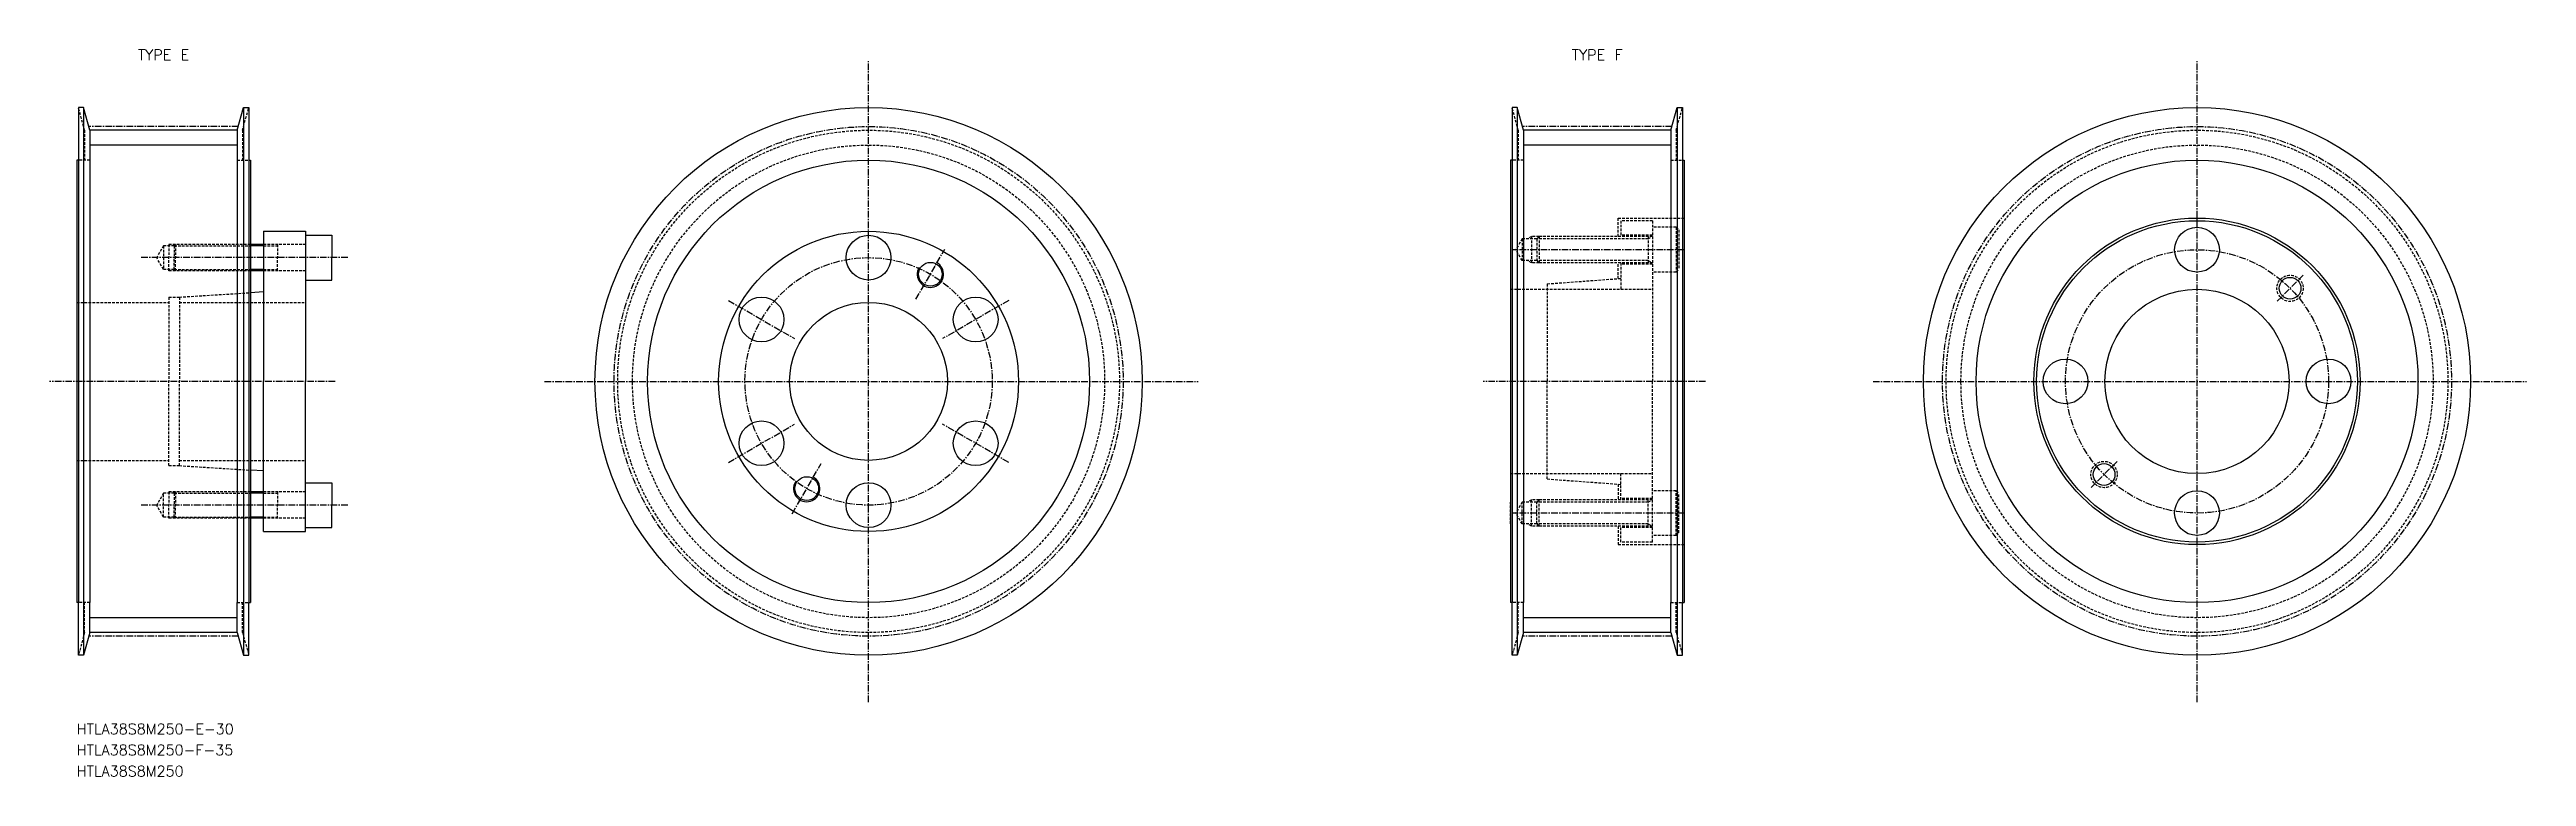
# Model space of a CAD drawing. Extents: x 7291 to 7761, y 12165 to 12303.
import ezdxf
from ezdxf.enums import TextEntityAlignment as Align

# ---------------------------------------------------------------- set-up
doc = ezdxf.new("R2010")
doc.units = 0
doc.linetypes.add('CENTER', pattern=[2, 1.25, -0.25, 0.25, -0.25])
doc.linetypes.add('DASHED', pattern=[0.75, 0.5, -0.25])
doc.layers.get('0').update_dxf_attribs({"linetype": 'CONTINUOUS'})
doc.layers.add('CENTER', color=1, linetype='CENTER')
doc.styles.add('MISUMI', font='txt.shx')

msp = doc.modelspace()

# ---------------------------------------------------------------- linework, layer by layer
at = {"color": 3, "linetype": 'DASHED'}
for p, q in [((7297.34, 12287.37), (7296.14, 12291.68)), ((7327.34, 12287.37), (7328.54, 12291.68)), ((7569.84, 12287.37), (7568.64, 12291.68)), ((7599.84, 12287.37), (7601.04, 12291.68)), ((7297.34, 12287.37), (7297.34, 12281.68)), ((7327.34, 12287.37), (7327.34, 12281.68)), ((7569.84, 12287.37), (7569.84, 12281.68)), ((7599.84, 12287.37), (7599.84, 12281.68)), ((7298.34, 12281.68), (7296.14, 12281.68)), ((7326.34, 12281.68), (7328.54, 12281.68)), ((7570.84, 12281.68), (7568.64, 12281.68)), ((7598.84, 12281.68), (7601.04, 12281.68)), ((7588.84, 12270.68), (7601.34, 12270.68)), ((7588.84, 12267.18), (7588.84, 12270.68)), ((7595.34, 12270.18), (7589.34, 12270.18)), ((7589.34, 12270.18), (7589.34, 12267.18)), ((7595.34, 12270.18), (7595.34, 12239.68)), ((7599.84, 12268.93), (7595.34, 12268.93)), ((7599.84, 12268.93), (7599.84, 12260.43)), ((7599.84, 12268.93), (7600.34, 12268.43)), ((7312.34, 12265.43), (7311.04, 12263.18)), ((7312.34, 12265.43), (7312.34, 12260.93)), ((7314.34, 12265.43), (7312.34, 12265.43)), ((7314.59, 12265.68), (7313.34, 12265.68)), ((7313.34, 12265.68), (7313.34, 12263.18)), ((7314.59, 12265.68), (7314.34, 12265.43)), ((7314.34, 12265.43), (7328.84, 12265.43)), ((7314.34, 12265.43), (7314.34, 12263.18)), ((7328.84, 12265.68), (7314.59, 12265.68)), ((7314.59, 12265.68), (7314.59, 12263.18)), ((7339.34, 12265.68), (7331.34, 12265.68)), ((7331.34, 12265.43), (7334.01, 12265.43)), ((7334.01, 12265.68), (7334.01, 12263.18)), ((7570.54, 12266.74), (7569.34, 12264.68)), ((7570.54, 12262.61), (7569.34, 12264.68)), ((7573.34, 12266.74), (7570.54, 12266.74)), ((7570.54, 12266.74), (7570.54, 12262.61)), ((7572.34, 12267.18), (7571.59, 12266.74)), ((7573.78, 12267.18), (7572.34, 12267.18)), ((7572.34, 12267.18), (7572.34, 12262.18)), ((7573.78, 12267.18), (7573.34, 12266.74)), ((7594.54, 12266.74), (7573.34, 12266.74)), ((7573.34, 12266.74), (7573.34, 12262.61)), ((7595.34, 12267.18), (7573.78, 12267.18)), ((7573.78, 12267.18), (7573.78, 12262.18)), ((7595.34, 12267.43), (7589.34, 12267.43)), ((7594.54, 12267.18), (7594.54, 12262.18)), ((7594.54, 12266.74), (7595.29, 12267.18)), ((7600.34, 12268.43), (7600.34, 12260.93)), ((7312.34, 12260.93), (7311.04, 12263.18)), ((7314.34, 12260.93), (7312.34, 12260.93)), ((7313.34, 12260.68), (7313.34, 12263.18)), ((7314.59, 12260.68), (7313.34, 12260.68)), ((7314.34, 12260.93), (7314.34, 12263.18)), ((7314.34, 12260.93), (7328.84, 12260.93)), ((7314.59, 12260.68), (7314.34, 12260.93)), ((7314.59, 12260.68), (7314.59, 12263.18)), ((7328.84, 12260.68), (7314.59, 12260.68)), ((7331.34, 12260.93), (7334.01, 12260.93)), ((7339.34, 12260.68), (7331.34, 12260.68)), ((7334.01, 12260.68), (7334.01, 12263.18)), ((7573.34, 12262.61), (7570.54, 12262.61)), ((7572.34, 12262.18), (7571.59, 12262.61)), ((7573.78, 12262.18), (7572.34, 12262.18)), ((7594.54, 12262.61), (7573.34, 12262.61)), ((7573.77, 12262.18), (7573.34, 12262.61)), ((7595.34, 12262.18), (7573.77, 12262.18)), ((7588.84, 12259.19), (7588.84, 12262.18)), ((7589.34, 12262.18), (7589.34, 12257.18)), ((7595.34, 12261.93), (7589.34, 12261.93)), ((7594.54, 12262.61), (7595.29, 12262.18)), ((7599.84, 12260.43), (7595.34, 12260.43)), ((7599.84, 12260.43), (7600.34, 12260.93)), ((7295.84, 12254.68), (7313.34, 12254.68)), ((7313.34, 12255.68), (7313.34, 12239.68)), ((7313.34, 12255.68), (7315.34, 12255.68)), ((7315.34, 12255.68), (7328.84, 12256.52)), ((7315.34, 12255.68), (7315.34, 12239.68)), ((7315.34, 12254.68), (7339.34, 12254.68)), ((7568.34, 12257.18), (7595.34, 12257.18)), ((7575.34, 12258.2), (7589.34, 12259.23)), ((7575.34, 12258.2), (7575.34, 12239.68)), ((7313.34, 12223.68), (7313.34, 12239.68)), ((7315.34, 12223.68), (7315.34, 12239.68)), ((7575.34, 12221.15), (7575.34, 12239.68)), ((7595.34, 12209.18), (7595.34, 12239.68)), ((7295.84, 12224.68), (7313.34, 12224.68)), ((7313.34, 12223.68), (7315.34, 12223.68)), ((7315.34, 12224.68), (7339.34, 12224.68)), ((7315.34, 12223.68), (7328.84, 12222.83)), ((7568.34, 12222.18), (7595.34, 12222.18)), ((7589.34, 12217.18), (7589.34, 12222.18)), ((7312.34, 12218.43), (7311.04, 12216.18)), ((7312.34, 12213.93), (7312.34, 12218.43)), ((7314.34, 12218.43), (7312.34, 12218.43)), ((7314.59, 12218.68), (7313.34, 12218.68)), ((7313.34, 12218.68), (7313.34, 12216.18)), ((7314.59, 12218.68), (7314.34, 12218.43)), ((7314.34, 12218.43), (7328.84, 12218.43)), ((7314.34, 12218.43), (7314.34, 12216.18)), ((7328.84, 12218.68), (7314.59, 12218.68)), ((7314.59, 12218.68), (7314.59, 12216.18)), ((7339.34, 12218.68), (7331.34, 12218.68)), ((7331.34, 12218.43), (7334.01, 12218.43)), ((7334.01, 12218.68), (7334.01, 12216.18)), ((7572.34, 12217.18), (7571.59, 12216.74)), ((7573.78, 12217.18), (7572.34, 12217.18)), ((7572.34, 12212.18), (7572.34, 12217.18)), ((7573.77, 12217.18), (7573.34, 12216.74)), ((7595.34, 12217.18), (7573.77, 12217.18)), ((7573.78, 12212.18), (7573.78, 12217.18)), ((7575.34, 12221.15), (7589.34, 12220.13)), ((7588.84, 12220.16), (7588.84, 12217.18)), ((7595.34, 12217.43), (7589.34, 12217.43)), ((7594.54, 12212.18), (7594.54, 12217.18)), ((7594.54, 12216.74), (7595.29, 12217.18)), ((7599.84, 12218.93), (7595.34, 12218.93)), ((7599.84, 12210.43), (7599.84, 12218.93)), ((7599.84, 12218.93), (7600.34, 12218.43)), ((7600.34, 12210.93), (7600.34, 12218.43)), ((7312.34, 12213.93), (7311.04, 12216.18)), ((7314.34, 12213.93), (7312.34, 12213.93)), ((7313.34, 12213.68), (7313.34, 12216.18)), ((7314.59, 12213.68), (7313.34, 12213.68)), ((7314.34, 12213.93), (7314.34, 12216.18)), ((7314.34, 12213.93), (7328.84, 12213.93)), ((7314.59, 12213.68), (7314.34, 12213.93)), ((7314.59, 12213.68), (7314.59, 12216.18)), ((7328.84, 12213.68), (7314.59, 12213.68)), ((7331.34, 12213.93), (7334.01, 12213.93)), ((7339.34, 12213.68), (7331.34, 12213.68)), ((7334.01, 12213.68), (7334.01, 12216.18)), ((7568.34, 12212.61), (7568.34, 12216.74)), ((7570.54, 12216.74), (7569.34, 12214.68)), ((7570.54, 12212.61), (7569.34, 12214.68)), ((7570.54, 12212.61), (7570.54, 12216.74)), ((7573.34, 12216.74), (7570.54, 12216.74)), ((7573.34, 12212.61), (7570.54, 12212.61)), ((7572.34, 12212.18), (7571.59, 12212.61)), ((7594.54, 12216.74), (7573.34, 12216.74)), ((7573.34, 12212.61), (7573.34, 12216.74)), ((7594.54, 12212.61), (7573.34, 12212.61)), ((7573.78, 12212.18), (7573.34, 12212.61)), ((7594.54, 12212.61), (7595.29, 12212.18)), ((7573.78, 12212.18), (7572.34, 12212.18)), ((7595.34, 12212.18), (7573.78, 12212.18)), ((7588.84, 12212.18), (7588.84, 12208.68)), ((7588.84, 12208.68), (7601.34, 12208.68)), ((7589.34, 12209.18), (7589.34, 12212.18)), ((7595.34, 12211.93), (7589.34, 12211.93)), ((7595.34, 12209.18), (7589.34, 12209.18)), ((7599.84, 12210.43), (7595.34, 12210.43)), ((7599.84, 12210.43), (7600.34, 12210.93)), ((7298.34, 12197.68), (7296.14, 12197.68)), ((7297.34, 12191.98), (7297.34, 12197.68)), ((7326.34, 12197.68), (7328.54, 12197.68)), ((7327.34, 12191.98), (7327.34, 12197.68)), ((7570.84, 12197.68), (7568.64, 12197.68)), ((7569.84, 12191.98), (7569.84, 12197.68)), ((7598.84, 12197.68), (7601.04, 12197.68)), ((7599.84, 12191.98), (7599.84, 12197.68)), ((7297.34, 12191.98), (7296.14, 12187.68)), ((7327.34, 12191.98), (7328.54, 12187.68)), ((7569.84, 12191.98), (7568.64, 12187.68)), ((7599.84, 12191.98), (7601.04, 12187.68))]:
    msp.add_line(p, q, dxfattribs=at)
at = {"color": 7, "linetype": 'CONTINUOUS'}
for p, q in [((7297.14, 12291.68), (7296.14, 12291.68)), ((7296.14, 12291.68), (7296.14, 12281.68)), ((7298.34, 12287.37), (7297.14, 12291.68)), ((7297.14, 12291.68), (7297.14, 12187.68)), ((7326.34, 12287.37), (7327.54, 12291.68)), ((7327.54, 12291.68), (7328.54, 12291.68)), ((7327.54, 12291.68), (7327.54, 12187.68)), ((7328.54, 12291.68), (7328.54, 12281.68)), ((7569.64, 12291.68), (7568.64, 12291.68)), ((7568.64, 12291.68), (7568.64, 12281.68)), ((7570.84, 12287.37), (7569.64, 12291.68)), ((7569.64, 12291.68), (7569.64, 12187.68)), ((7598.84, 12287.37), (7600.04, 12291.68)), ((7600.04, 12291.68), (7601.04, 12291.68)), ((7600.04, 12291.68), (7600.04, 12187.68)), ((7601.04, 12291.68), (7601.04, 12281.68)), ((7298.34, 12287.37), (7298.34, 12281.68)), ((7326.34, 12287.37), (7298.34, 12287.37)), ((7326.34, 12287.37), (7326.34, 12281.68)), ((7570.84, 12287.37), (7570.84, 12281.68)), ((7598.84, 12287.37), (7570.84, 12287.37)), ((7598.84, 12287.37), (7598.84, 12281.68)), ((7296.14, 12281.68), (7295.84, 12281.68)), ((7295.84, 12281.68), (7295.84, 12197.68)), ((7296.14, 12281.68), (7296.14, 12197.68)), ((7298.34, 12281.68), (7298.34, 12197.68)), ((7326.34, 12281.68), (7326.34, 12197.68)), ((7328.54, 12281.68), (7328.84, 12281.68)), ((7328.54, 12281.68), (7328.54, 12197.68)), ((7328.84, 12281.68), (7328.84, 12197.68)), ((7568.64, 12281.68), (7568.34, 12281.68)), ((7568.34, 12281.68), (7568.34, 12197.68)), ((7568.64, 12281.68), (7568.64, 12197.68)), ((7570.84, 12281.68), (7570.84, 12197.68)), ((7598.84, 12281.68), (7598.84, 12197.68)), ((7601.04, 12281.68), (7601.34, 12281.68)), ((7601.04, 12281.68), (7601.04, 12197.68)), ((7601.34, 12281.68), (7601.34, 12197.68)), ((7331.34, 12265.68), (7328.84, 12265.68)), ((7331.34, 12268.18), (7339.34, 12268.18)), ((7331.34, 12268.18), (7331.34, 12265.68)), ((7331.34, 12265.68), (7331.34, 12260.68)), ((7339.34, 12268.18), (7339.34, 12267.43)), ((7339.34, 12267.43), (7344.34, 12267.43)), ((7339.34, 12267.43), (7339.34, 12258.93)), ((7344.34, 12267.43), (7344.34, 12263.18)), ((7331.34, 12260.68), (7328.84, 12260.68)), ((7331.34, 12260.68), (7331.34, 12256.68)), ((7344.34, 12258.93), (7344.34, 12263.18)), ((7331.34, 12256.68), (7328.84, 12256.52)), ((7331.34, 12256.68), (7331.34, 12239.68)), ((7339.34, 12258.93), (7339.34, 12239.68)), ((7339.34, 12258.93), (7344.34, 12258.93)), ((7331.34, 12222.68), (7331.34, 12239.68)), ((7339.34, 12220.43), (7339.34, 12239.68)), ((7331.34, 12222.68), (7328.84, 12222.83)), ((7331.34, 12218.68), (7331.34, 12222.68)), ((7331.34, 12218.68), (7328.84, 12218.68)), ((7331.34, 12213.68), (7331.34, 12218.68)), ((7339.34, 12220.43), (7344.34, 12220.43)), ((7339.34, 12211.93), (7339.34, 12220.43)), ((7344.34, 12220.43), (7344.34, 12216.18)), ((7331.34, 12213.68), (7328.84, 12213.68)), ((7331.34, 12211.18), (7331.34, 12213.68)), ((7344.34, 12211.93), (7344.34, 12216.18)), ((7331.34, 12211.18), (7339.34, 12211.18)), ((7339.34, 12211.93), (7344.34, 12211.93)), ((7339.34, 12211.18), (7339.34, 12211.93)), ((7296.14, 12197.68), (7295.84, 12197.68)), ((7296.14, 12187.68), (7296.14, 12197.68)), ((7298.34, 12191.98), (7298.34, 12197.68)), ((7326.34, 12191.98), (7326.34, 12197.68)), ((7328.54, 12197.68), (7328.84, 12197.68)), ((7328.54, 12187.68), (7328.54, 12197.68)), ((7568.64, 12197.68), (7568.34, 12197.68)), ((7568.64, 12187.68), (7568.64, 12197.68)), ((7570.84, 12191.98), (7570.84, 12197.68)), ((7598.84, 12191.98), (7598.84, 12197.68)), ((7601.04, 12197.68), (7601.34, 12197.68)), ((7601.04, 12187.68), (7601.04, 12197.68)), ((7298.34, 12191.98), (7297.14, 12187.68)), ((7326.34, 12191.98), (7298.34, 12191.98)), ((7326.34, 12191.98), (7327.54, 12187.68)), ((7570.84, 12191.98), (7569.64, 12187.68)), ((7598.84, 12191.98), (7570.84, 12191.98)), ((7598.84, 12191.98), (7600.04, 12187.68)), ((7297.14, 12187.68), (7296.14, 12187.68)), ((7327.54, 12187.68), (7328.54, 12187.68)), ((7569.64, 12187.68), (7568.64, 12187.68)), ((7600.04, 12187.68), (7601.04, 12187.68))]:
    msp.add_line(p, q, dxfattribs=at)
at = {"color": 3, "linetype": 'CONTINUOUS'}
for p, q in [((7326.34, 12284.54), (7298.34, 12284.54)), ((7598.84, 12284.54), (7570.84, 12284.54)), ((7326.34, 12194.81), (7298.34, 12194.81)), ((7598.84, 12194.81), (7570.84, 12194.81))]:
    msp.add_line(p, q, dxfattribs=at)
at = {"color": 3}
for p, q in [((7331.34, 12265.43), (7328.84, 12265.43)), ((7331.34, 12260.93), (7328.84, 12260.93)), ((7331.34, 12218.43), (7328.84, 12218.43)), ((7331.34, 12213.93), (7328.84, 12213.93))]:
    msp.add_line(p, q, dxfattribs=at)
at = {"color": 7, "linetype": 'CONTINUOUS'}
for centre, radius in [((7446.34, 12239.68), 52), ((7698.84, 12239.68), 52), ((7446.34, 12239.68), 42), ((7698.84, 12239.68), 42), ((7698.84, 12239.68), 31), ((7698.84, 12239.68), 30.5), ((7698.84, 12264.68), 4.25), ((7446.34, 12239.68), 28.5), ((7446.34, 12239.68), 28.5), ((7446.34, 12263.18), 4.25), ((7458.09, 12260.03), 2.25), ((7716.52, 12257.36), 2.07), ((7425.99, 12251.43), 4.25), ((7446.34, 12239.68), 15), ((7466.7, 12251.43), 4.25), ((7698.84, 12239.68), 17.5), ((7673.84, 12239.68), 4.25), ((7723.84, 12239.68), 4.25), ((7425.99, 12227.93), 4.25), ((7466.7, 12227.93), 4.25), ((7681.17, 12222), 2.07), ((7434.59, 12219.33), 2.25), ((7446.34, 12216.18), 4.25), ((7698.84, 12214.68), 4.25)]:
    msp.add_circle(centre, radius, dxfattribs=at)
at = {"color": 3, "linetype": 'DASHED'}
for centre, radius in [((7446.34, 12239.68), 47.69), ((7446.34, 12239.68), 44.87), ((7698.84, 12239.68), 47.69), ((7698.84, 12239.68), 44.87), ((7716.52, 12257.36), 2.5), ((7681.17, 12222), 2.5)]:
    msp.add_circle(centre, radius, dxfattribs=at)
at = {"color": 3, "linetype": 'CONTINUOUS'}
for centre in [(7458.09, 12260.03), (7434.59, 12219.33)]:
    msp.add_arc(centre, 2.5, 150, 62, dxfattribs=at)
at = {"layer": 'CENTER', "color": 1, "linetype": 'CENTER'}
for p, q in [((7446.34, 12178.8), (7446.34, 12300.46)), ((7698.84, 12178.8), (7698.84, 12300.46)), ((7326.54, 12288.06), (7298.15, 12288.06)), ((7599.04, 12288.06), (7570.65, 12288.06)), ((7455.34, 12255.27), (7460.84, 12264.79)), ((7601.34, 12264.68), (7568.7, 12264.68)), ((7347.34, 12263.18), (7308.04, 12263.18)), ((7714.05, 12254.88), (7719, 12259.83)), ((7419.71, 12255.05), (7432.27, 12247.8)), ((7472.97, 12255.05), (7460.42, 12247.8)), ((7344.93, 12239.68), (7290.67, 12239.68)), ((7384.76, 12239.68), (7508.96, 12239.68)), ((7605.39, 12239.68), (7563.17, 12239.68)), ((7637.26, 12239.68), (7761.46, 12239.68)), ((7419.71, 12224.3), (7432.27, 12231.55)), ((7472.97, 12224.3), (7460.42, 12231.55)), ((7431.84, 12214.56), (7437.34, 12224.09)), ((7683.64, 12224.47), (7678.69, 12219.53)), ((7347.34, 12216.18), (7308.04, 12216.18)), ((7601.34, 12214.68), (7568.7, 12214.68)), ((7326.54, 12191.29), (7298.15, 12191.29)), ((7599.04, 12191.29), (7570.65, 12191.29))]:
    msp.add_line(p, q, dxfattribs=at)
for centre, radius in [((7446.34, 12239.68), 48.38), ((7698.84, 12239.68), 48.38), ((7698.84, 12239.68), 25), ((7446.34, 12239.68), 23.5)]:
    msp.add_circle(centre, radius, dxfattribs=at)

# ---------------------------------------------------------------- texts
at = {"color": 7, "linetype": 'CONTINUOUS', "style": 'MISUMI'}
for s, p in [('TYPE E', (7312.34, 12301.68)), ('TYPE F', (7584.84, 12301.68))]:
    msp.add_text(s, height=2, dxfattribs=at).set_placement(p, align=Align.MIDDLE_CENTER)
for s, p in [('HTLA38S8M250-E-30', (7295.84, 12172.68)), ('HTLA38S8M250-F-35', (7295.84, 12168.68)), ('HTLA38S8M250', (7295.84, 12164.68))]:
    msp.add_text(s, height=2, dxfattribs=at).set_placement(p)

doc.saveas('drawing.dxf')
